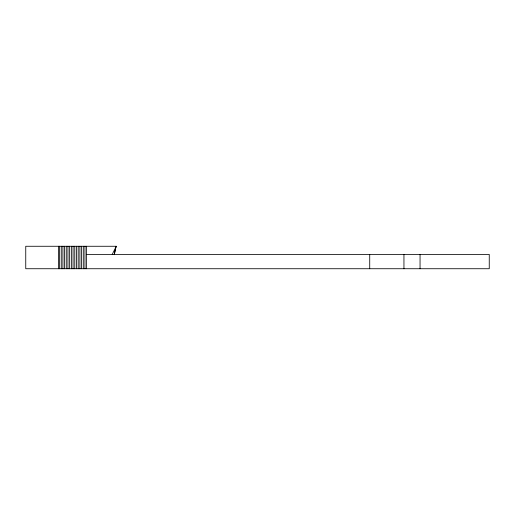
<?xml version="1.0" encoding="UTF-8"?>
<svg xmlns="http://www.w3.org/2000/svg" width="515" height="515" viewBox="0 0 515 515"><rect width="100%" height="100%" fill="white"/><g stroke="black" fill="none" stroke-linecap="round" stroke-linejoin="round"><path stroke-width="0.77" d="M114.298 254.693L116.068 246.267L114.195 254.693M112.206 254.436L116.293 246.267L25.75 246.267L25.75 268.733L489.25 268.733L489.25 254.436L86.372 254.436M420.053 254.436L420.053 268.733M403.947 254.436L403.947 268.733M369.725 254.436L369.725 268.733M86.372 246.267L86.372 268.733M84.969 246.267L84.969 268.733M83.288 246.267L83.288 268.733M81.595 246.267L81.595 268.733M79.896 246.267L79.896 268.733M78.196 246.267L78.196 268.733M76.484 246.267L76.484 268.733M74.772 246.267L74.772 268.733M73.066 246.267L73.066 268.733M71.353 246.267L71.353 268.733M69.647 246.267L69.647 268.733M67.954 246.267L67.954 268.733M66.261 246.267L66.261 268.733M64.581 246.267L64.581 268.733M62.914 246.267L62.914 268.733M61.259 246.267L61.259 268.733M59.624 246.267L59.624 268.733M58.433 246.267L58.433 268.733"/></g></svg>
